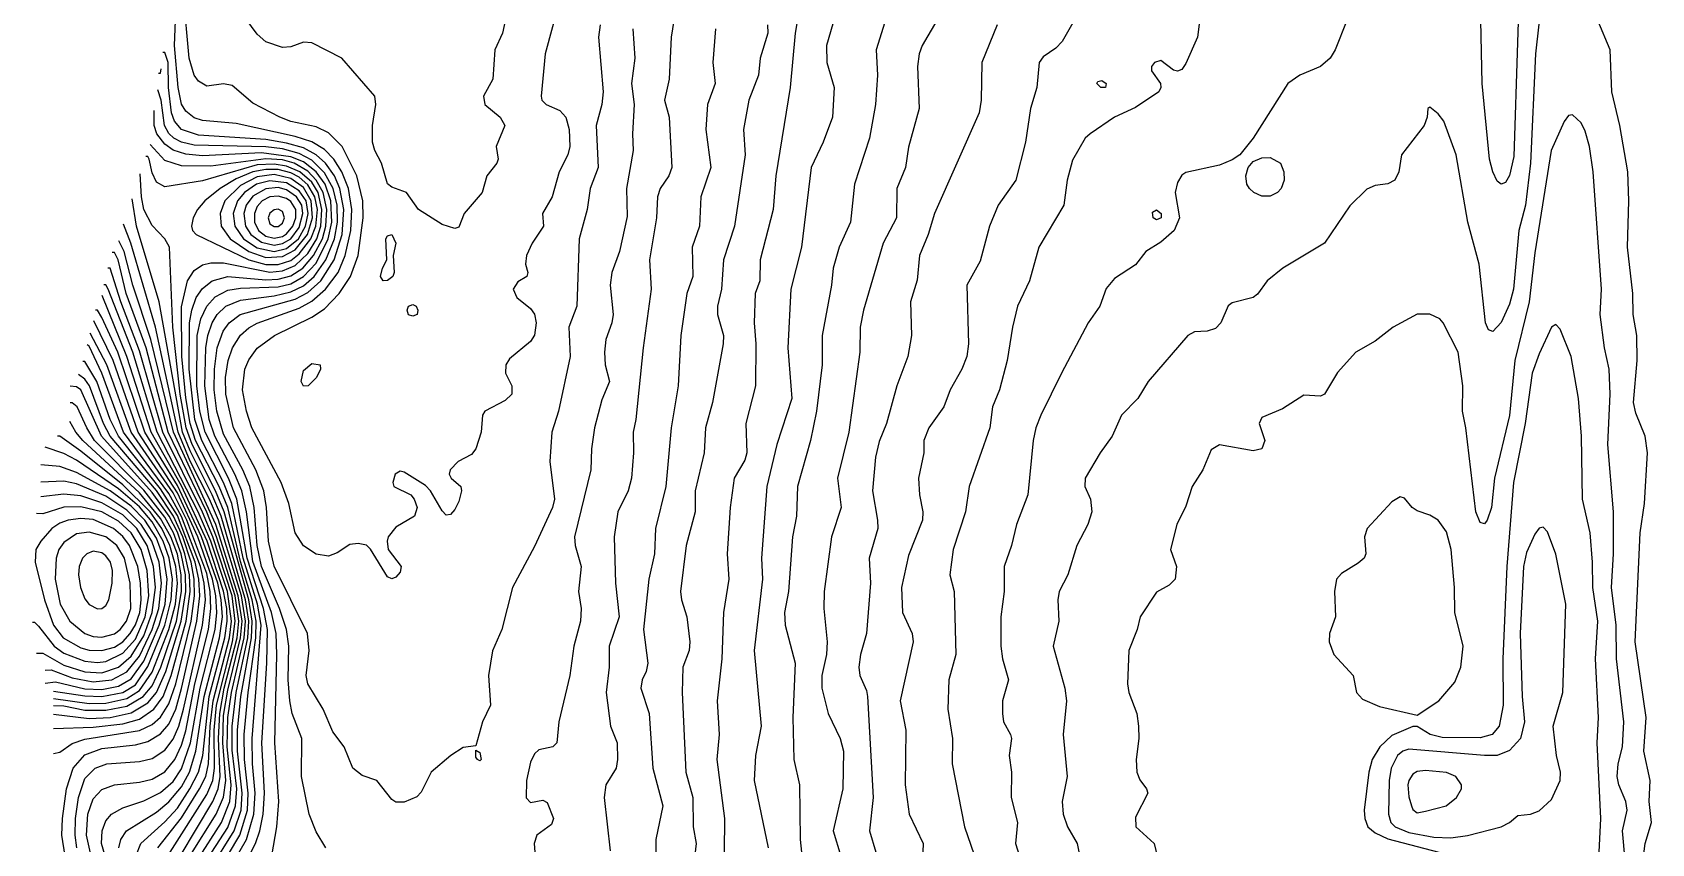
# Model space of a CAD drawing. Header units: inches. Extents: x 3311818 to 3313075, y 1372003 to 1372737.
# Drawn here: x 3311818.3 to 3311965.2, y 1372323 to 1372396.7 of the extents above; entities that cross this region are included whole.
import ezdxf

# ---------------------------------------------------------------- set-up
doc = ezdxf.new("R2010")
doc.units = ezdxf.units.IN
doc.header["$MEASUREMENT"] = 0

msp = doc.modelspace()

# ---------------------------------------------------------------- linework, layer by layer
for points, elevation in [([(3311953.34, 1372406.14), (3311952.66, 1372385.42), (3311952.28, 1372383.67), (3311951.9, 1372383.05), (3311951.52, 1372382.89), (3311951.14, 1372383.18), (3311950.76, 1372384.01), (3311950.47, 1372385.18), (3311949.79, 1372392.04), (3311949.68, 1372397.76)], 4493), ([(3311877.2, 1372402.33), (3311876.23, 1372396.23), (3311876.06, 1372392.42), (3311875.63, 1372390.51), (3311876.06, 1372388.99), (3311876.29, 1372384.42), (3311876.03, 1372383.65), (3311875.25, 1372382.51), (3311875.02, 1372381.75), (3311874.91, 1372379.84), (3311874.29, 1372376.03), (3311874.44, 1372373.36), (3311873.7, 1372368.03), (3311873.05, 1372361.55), (3311872.79, 1372360.4), (3311872.84, 1372358.5), (3311872.66, 1372356.21), (3311872.35, 1372355.07), (3311871.4, 1372353.16), (3311871.06, 1372350.88), (3311871.19, 1372346.68), (3311871.52, 1372343.63), (3311870.61, 1372340.97), (3311870.61, 1372339.06), (3311870.35, 1372336.77), (3311870.74, 1372333.72), (3311871.35, 1372332.2), (3311871.37, 1372330.68), (3311871.25, 1372329.91), (3311870.33, 1372328.39), (3311870.17, 1372327.25), (3311870.72, 1372322.41)], 4503), ([(3311866.07, 1372399.28), (3311864.83, 1372394.71), (3311864.44, 1372390.89), (3311864.53, 1372390.51), (3311864.91, 1372390.13), (3311866.15, 1372389.57), (3311866.7, 1372388.99), (3311867, 1372387.85), (3311867.05, 1372386.32), (3311866.87, 1372385.56), (3311866.08, 1372384.03), (3311865.44, 1372381.75), (3311864.59, 1372380.22), (3311864.67, 1372379.08), (3311863.65, 1372377.55), (3311863.12, 1372376.41), (3311863.04, 1372375.65), (3311863.25, 1372374.89), (3311863.15, 1372374.51), (3311862.33, 1372374.02), (3311861.93, 1372373.36), (3311862.25, 1372372.6), (3311863.48, 1372371.62), (3311863.86, 1372371.11), (3311863.99, 1372370.31), (3311863.86, 1372369.19), (3311863.48, 1372368.61), (3311861.57, 1372367.05), (3311861.26, 1372366.5), (3311861.21, 1372365.74), (3311861.79, 1372364.6), (3311861.79, 1372363.83), (3311861.19, 1372363.25), (3311859.35, 1372362.31), (3311859.14, 1372361.93), (3311859, 1372360.4), (3311858.52, 1372358.88), (3311858.14, 1372358.35), (3311856.93, 1372357.74), (3311856.21, 1372356.97), (3311856.12, 1372356.59), (3311856.29, 1372356.21), (3311857.17, 1372355.45), (3311857.23, 1372355.07), (3311857, 1372354.11), (3311856.62, 1372353.37), (3311856.24, 1372352.92), (3311855.85, 1372352.86), (3311855.47, 1372353.24), (3311854.43, 1372355.07), (3311853.95, 1372355.54), (3311852.04, 1372356.76), (3311851.66, 1372356.85), (3311851.21, 1372356.59), (3311851, 1372355.83), (3311851.1, 1372355.45), (3311852.62, 1372354.69), (3311852.93, 1372354.31), (3311853.21, 1372353.54), (3311852.98, 1372352.78), (3311851.28, 1372351.76), (3311850.59, 1372350.88), (3311850.48, 1372350.49), (3311850.58, 1372349.73), (3311851.75, 1372348.21), (3311851.66, 1372347.68), (3311851.28, 1372347.22), (3311850.9, 1372347.09), (3311850.52, 1372347.25), (3311848.99, 1372349.77), (3311848.61, 1372350.15), (3311847.85, 1372350.29), (3311847.09, 1372350.19), (3311845.95, 1372349.45), (3311845.18, 1372349.15), (3311844.04, 1372349.31), (3311842.9, 1372350.09), (3311842.13, 1372351.26), (3311841.58, 1372353.92), (3311840.89, 1372355.83), (3311838.22, 1372360.78), (3311837.74, 1372362.31), (3311837.37, 1372364.22), (3311837.58, 1372366.12), (3311837.94, 1372366.96), (3311838.7, 1372368), (3311840.26, 1372369.17), (3311843.66, 1372370.83), (3311844.8, 1372371.58), (3311846.13, 1372372.98), (3311847.15, 1372374.51), (3311847.87, 1372376.41), (3311848.3, 1372379.84), (3311848.29, 1372381.37), (3311847.74, 1372383.65), (3311846.41, 1372386.32), (3311845.18, 1372387.57), (3311844.04, 1372388.11), (3311841.75, 1372388.57), (3311840.75, 1372388.99), (3311838.32, 1372390.26), (3311836.42, 1372391.85), (3311835.65, 1372391.99), (3311834.13, 1372391.8), (3311833.37, 1372392.25), (3311832.98, 1372392.8), (3311832.53, 1372394.32), (3311832.01, 1372400.04)], 4506), ([(3311896.38, 1372400.04), (3311894.85, 1372395.09), (3311894.96, 1372392.8), (3311894.78, 1372390.13), (3311894.22, 1372387.08), (3311892.88, 1372382.89), (3311892.52, 1372379.46), (3311891.48, 1372377.17), (3311890.94, 1372375.27), (3311890.79, 1372373.74), (3311889.95, 1372369.17), (3311889.95, 1372366.5), (3311889.42, 1372362.31), (3311888.87, 1372359.64), (3311887.69, 1372355.45), (3311887.6, 1372352.78), (3311887.26, 1372350.88), (3311886.89, 1372345.92), (3311886.51, 1372344.01), (3311886.59, 1372342.87), (3311887.49, 1372339.44), (3311887.29, 1372334.49), (3311887.38, 1372330.68), (3311887.87, 1372328.39), (3311887.93, 1372323.43), (3311888.81, 1372315.05)], 4498), ([(3311955.27, 1372400.42), (3311954.64, 1372394.71), (3311954.18, 1372384.8), (3311953.71, 1372380.99), (3311953.11, 1372378.7), (3311952.63, 1372373.36), (3311952.28, 1372372.01), (3311951.52, 1372370.34), (3311950.76, 1372369.54), (3311950.38, 1372369.68), (3311950.11, 1372370.31), (3311949.52, 1372375.65), (3311948.48, 1372379.46), (3311947.44, 1372385.56), (3311946.33, 1372388.61), (3311945.8, 1372389.27), (3311945.04, 1372389.88), (3311944.88, 1372389.75), (3311944.82, 1372388.99), (3311944.52, 1372388.23), (3311942.48, 1372385.56), (3311942.25, 1372384.03), (3311941.86, 1372383.27), (3311941.23, 1372382.94), (3311940.09, 1372382.77), (3311939.32, 1372382.43), (3311937.8, 1372380.94), (3311935.51, 1372377.53), (3311931.73, 1372375.27), (3311930.29, 1372374.12), (3311929.41, 1372372.9), (3311929.03, 1372372.6), (3311927.13, 1372372.14), (3311926.75, 1372371.85), (3311926.09, 1372370.31), (3311925.6, 1372369.81), (3311924.84, 1372369.56), (3311923.7, 1372369.51), (3311923.11, 1372369.17), (3311919.49, 1372364.98), (3311918.58, 1372363.45), (3311917.1, 1372361.93), (3311916.23, 1372360.02), (3311915.14, 1372358.5), (3311913.78, 1372356.21), (3311913.76, 1372355.45), (3311914.28, 1372354.31), (3311914.38, 1372353.16), (3311914.03, 1372352.02), (3311913.02, 1372350.11), (3311912.23, 1372347.45), (3311911.44, 1372345.92), (3311911.31, 1372345.16), (3311911.41, 1372343.25), (3311910.88, 1372340.97), (3311911.96, 1372337.15), (3311912.11, 1372336.01), (3311911.81, 1372332.96), (3311912.15, 1372329.15), (3311911.69, 1372326.86), (3311911.78, 1372325.72), (3311912.18, 1372324.58), (3311913.05, 1372323.05), (3311913.37, 1372321.53)], 4492), ([(3311869.81, 1372397.37), (3311869.64, 1372396.23), (3311870.09, 1372391.28), (3311869.96, 1372390.13), (3311869.45, 1372388.23), (3311869.62, 1372384.42), (3311868.91, 1372382.51), (3311868.63, 1372380.6), (3311867.89, 1372377.94), (3311867.69, 1372371.84), (3311866.95, 1372369.93), (3311867.09, 1372367.26), (3311866.02, 1372362.31), (3311865.42, 1372360.4), (3311865.24, 1372357.74), (3311865.65, 1372354.31), (3311865.47, 1372353.54), (3311863.86, 1372350.01), (3311861.86, 1372346.3), (3311860.88, 1372342.49), (3311860.05, 1372340.56), (3311859.68, 1372338.3), (3311859.85, 1372335.63), (3311859.14, 1372334.11), (3311858.52, 1372331.93), (3311857.38, 1372331.76), (3311856.27, 1372331.06), (3311854.48, 1372329.53), (3311853.57, 1372327.73), (3311853.19, 1372327.3), (3311852.04, 1372326.8), (3311851.28, 1372326.82), (3311850.9, 1372327.06), (3311849.56, 1372328.77), (3311848.23, 1372329.24), (3311847.38, 1372329.91), (3311846.59, 1372331.82), (3311845.56, 1372333.21), (3311844.67, 1372335.25), (3311843.28, 1372337.54), (3311843.13, 1372338.3), (3311843.42, 1372340.58), (3311843.27, 1372342.11), (3311840.23, 1372348.23), (3311839.74, 1372350.49), (3311839.55, 1372353.54), (3311839.3, 1372355.07), (3311838.57, 1372356.97), (3311836.54, 1372360.78), (3311835.85, 1372363.83), (3311835.84, 1372365.36), (3311836.08, 1372366.88), (3311836.45, 1372368.03), (3311837.18, 1372369.19), (3311837.94, 1372369.85), (3311838.7, 1372370.27), (3311842.52, 1372371.64), (3311843.66, 1372372.28), (3311844.9, 1372373.36), (3311846.03, 1372374.89), (3311846.68, 1372376.41), (3311847.2, 1372378.7), (3311847.28, 1372380.6), (3311846.97, 1372382.51), (3311846.38, 1372384.03), (3311845.66, 1372385.18), (3311844.8, 1372386.05), (3311843.66, 1372386.74), (3311842.13, 1372387.22), (3311836.8, 1372388.4), (3311833.75, 1372388.67), (3311832.99, 1372388.92), (3311832.22, 1372389.51), (3311831.84, 1372390.15), (3311831.52, 1372391.66), (3311831.19, 1372395.47), (3311831.33, 1372398.52)], 4505), ([(3311861.29, 1372398.14), (3311860.94, 1372396.61), (3311860.26, 1372395.09), (3311860.06, 1372392.42), (3311859.22, 1372390.89), (3311859.35, 1372390.13), (3311860.74, 1372388.99), (3311861.15, 1372388.23), (3311860.38, 1372386.32), (3311860.54, 1372385.18), (3311860.44, 1372384.8), (3311859.53, 1372383.65), (3311859.09, 1372382.13), (3311857.48, 1372380.22), (3311857, 1372379), (3311856.62, 1372378.88), (3311855.47, 1372379.24), (3311853.32, 1372380.6), (3311852.25, 1372382.13), (3311850.9, 1372382.62), (3311850.52, 1372382.93), (3311849.98, 1372384.8), (3311849.36, 1372385.94), (3311849.15, 1372386.7), (3311849.15, 1372388.23), (3311849.46, 1372390.13), (3311849.38, 1372390.89), (3311846.39, 1372394.32), (3311843.66, 1372395.72), (3311842.9, 1372395.78), (3311841.75, 1372395.36), (3311840.99, 1372395.3), (3311839.47, 1372395.81), (3311838.7, 1372396.51), (3311836.64, 1372399.28)], 4507), ([(3311887.88, 1372398.9), (3311887.49, 1372396.61), (3311887.04, 1372391.66), (3311885.74, 1372383.65), (3311885.49, 1372380.6), (3311884.32, 1372376.03), (3311884.28, 1372374.12), (3311883.86, 1372372.98), (3311883.76, 1372370.31), (3311883.91, 1372368.41), (3311883.88, 1372364.6), (3311883.01, 1372361.17), (3311883.12, 1372358.5), (3311882.92, 1372357.85), (3311881.96, 1372356.21), (3311881.59, 1372353.54), (3311881.33, 1372349.35), (3311881.46, 1372347.06), (3311880.98, 1372344.01), (3311880.83, 1372339.82), (3311880.42, 1372336.01), (3311880.59, 1372332.96), (3311880.4, 1372330.68), (3311881.08, 1372325.34), (3311881.04, 1372322.29)], 4500), ([(3311891.32, 1372398.9), (3311890.34, 1372395.47), (3311890.37, 1372393.94), (3311891.03, 1372391.66), (3311890.88, 1372388.99), (3311890.02, 1372386.7), (3311888.94, 1372384.42), (3311888.07, 1372377.17), (3311887.09, 1372373.36), (3311886.81, 1372368.03), (3311887.18, 1372363.45), (3311885.82, 1372359.26), (3311884.93, 1372355.45), (3311884.43, 1372348.97), (3311884.54, 1372347.06), (3311883.77, 1372340.58), (3311884.42, 1372333.72), (3311883.89, 1372331.06), (3311883.76, 1372328.77), (3311885.04, 1372322.67)], 4499), ([(3311872.78, 1372396.99), (3311872.94, 1372394.32), (3311872.65, 1372392.04), (3311872.9, 1372390.13), (3311872.73, 1372387.46), (3311872.8, 1372385.94), (3311872.2, 1372382.51), (3311872.24, 1372379.96), (3311871.56, 1372376.79), (3311870.87, 1372374.89), (3311870.7, 1372373.74), (3311870.99, 1372371.08), (3311870.87, 1372370.31), (3311870.31, 1372368.79), (3311870.2, 1372367.65), (3311870.27, 1372366.5), (3311870.66, 1372364.98), (3311869.96, 1372363.32), (3311869.29, 1372360.78), (3311869.01, 1372358.88), (3311868.96, 1372356.97), (3311867.49, 1372350.88), (3311867.55, 1372350.11), (3311868.09, 1372348.21), (3311867.85, 1372345.92), (3311868.07, 1372344.4), (3311868.02, 1372343.25), (3311867.41, 1372340.97), (3311867.05, 1372338.3), (3311866.05, 1372334.11), (3311865.88, 1372332.2), (3311865.5, 1372331.82), (3311864.24, 1372331.57), (3311863.86, 1372331.2), (3311863.48, 1372330.44), (3311863.13, 1372328.77), (3311863.1, 1372327.2), (3311863.48, 1372326.77), (3311864.62, 1372327), (3311865, 1372326.78), (3311865.57, 1372325.34), (3311865.38, 1372324.78), (3311864.05, 1372323.81), (3311863.83, 1372323.05), (3311863.94, 1372321.53)], 4504), ([(3311880.25, 1372396.99), (3311880.03, 1372393.94), (3311880.23, 1372392.04), (3311879.55, 1372390.13), (3311879.4, 1372387.85), (3311879.83, 1372384.42), (3311878.93, 1372381.75), (3311878.8, 1372379.08), (3311878.16, 1372377.17), (3311878.2, 1372374.51), (3311877.68, 1372372.98), (3311877.12, 1372369.17), (3311876.87, 1372364.6), (3311876.23, 1372360.78), (3311875.77, 1372355.45), (3311874.83, 1372351.64), (3311874.72, 1372349.35), (3311874.21, 1372347.06), (3311873.73, 1372342.49), (3311874.14, 1372339.44), (3311873.99, 1372338.68), (3311873.6, 1372337.92), (3311873.5, 1372337.15), (3311874.24, 1372334.87), (3311874.59, 1372329.91), (3311875.49, 1372326.48), (3311874.84, 1372323.43), (3311874.82, 1372320.77)], 4502), ([(3311884.98, 1372397.37), (3311885.01, 1372396.61), (3311884.31, 1372394.32), (3311884.16, 1372392.8), (3311883.3, 1372390.51), (3311882.79, 1372387.85), (3311882.95, 1372385.56), (3311881.99, 1372379.08), (3311880.98, 1372376.03), (3311880.8, 1372373.36), (3311880.45, 1372371.84), (3311880.46, 1372371.08), (3311880.98, 1372369.17), (3311880.95, 1372368.41), (3311880, 1372363.07), (3311879.37, 1372360.78), (3311879.24, 1372358.5), (3311878.43, 1372355.07), (3311878.43, 1372353.16), (3311877.59, 1372350.11), (3311877.08, 1372345.92), (3311877.17, 1372345.16), (3311877.67, 1372343.63), (3311877.95, 1372341.35), (3311877.87, 1372340.58), (3311877.3, 1372339.06), (3311877.24, 1372336.77), (3311877.56, 1372329.53), (3311878.21, 1372327.25), (3311878.24, 1372324.58), (3311878.51, 1372323.05), (3311878.23, 1372320.77)], 4501), ([(3311900.35, 1372397.76), (3311899.01, 1372395.47), (3311898.73, 1372394.71), (3311898.58, 1372393.56), (3311898.75, 1372389.75), (3311897.78, 1372386.25), (3311897.51, 1372384.42), (3311896.7, 1372382.51), (3311896.67, 1372379.84), (3311895.48, 1372377.55), (3311893.69, 1372371.46), (3311893.38, 1372369.93), (3311893.35, 1372367.65), (3311892.37, 1372360.4), (3311891.34, 1372356.21), (3311891.66, 1372353.54), (3311890.78, 1372350.88), (3311890.12, 1372345.92), (3311890.1, 1372344.4), (3311890.4, 1372341.35), (3311890.32, 1372340.2), (3311889.9, 1372338.3), (3311889.91, 1372337.15), (3311890.47, 1372334.87), (3311891.58, 1372332.58), (3311891.86, 1372331.44), (3311891.8, 1372328.01), (3311890.94, 1372324.2), (3311891.62, 1372321.91)], 4497), ([(3311905.81, 1372397.37), (3311904.43, 1372393.94), (3311904.37, 1372390.51), (3311904.18, 1372389.37), (3311900.13, 1372380.22), (3311899.56, 1372378.32), (3311898.76, 1372376.41), (3311898.54, 1372374.18), (3311897.96, 1372372.22), (3311898.04, 1372369.17), (3311897.72, 1372367.26), (3311896.71, 1372364.6), (3311895.76, 1372361.17), (3311895.11, 1372359.55), (3311894.79, 1372358.12), (3311894.49, 1372355.07), (3311894.97, 1372352.4), (3311894.98, 1372351.64), (3311894.21, 1372348.97), (3311894.31, 1372346.68), (3311893.96, 1372342.11), (3311893.4, 1372340.2), (3311893.27, 1372339.06), (3311893.34, 1372338.3), (3311893.97, 1372336.95), (3311894.04, 1372336.39), (3311894.55, 1372327.25), (3311894.22, 1372324.2), (3311894.82, 1372322.29)], 4496), ([(3311912.78, 1372397.76), (3311911.69, 1372395.85), (3311911.12, 1372395.23), (3311909.98, 1372394.44), (3311909.62, 1372393.94), (3311909.41, 1372391.66), (3311908.83, 1372389.75), (3311908.37, 1372386.7), (3311907.49, 1372383.27), (3311905.89, 1372380.99), (3311905.1, 1372379.08), (3311904.26, 1372375.92), (3311903.06, 1372373.74), (3311903.2, 1372368.41), (3311903.07, 1372367.26), (3311902.62, 1372366.12), (3311901.54, 1372364.22), (3311900.96, 1372362.69), (3311899.62, 1372360.78), (3311899.17, 1372359.64), (3311899.17, 1372358.5), (3311898.69, 1372356.21), (3311898.76, 1372354.69), (3311899.07, 1372353.16), (3311899.03, 1372352.4), (3311897.78, 1372349.2), (3311897.12, 1372346.3), (3311897.22, 1372344.01), (3311898.11, 1372342.11), (3311898.2, 1372341.35), (3311897.02, 1372336.01), (3311897.54, 1372333.34), (3311897.47, 1372328.39), (3311897.82, 1372325.72), (3311899.11, 1372323.05), (3311899.02, 1372320.77)], 4495), ([(3311924.23, 1372398.14), (3311923.98, 1372396.23), (3311922.93, 1372393.86), (3311922.55, 1372393.3), (3311922.17, 1372393.15), (3311921.79, 1372393.25), (3311920.65, 1372394.12), (3311920.09, 1372393.94), (3311919.8, 1372393.56), (3311919.82, 1372393.18), (3311920.62, 1372392.04), (3311920.66, 1372391.66), (3311920.46, 1372391.28), (3311918.36, 1372389.85), (3311916.44, 1372388.99), (3311914.23, 1372387.46), (3311913.79, 1372387.07), (3311912.64, 1372385.07), (3311912.15, 1372383.27), (3311911.85, 1372380.99), (3311909.6, 1372377.17), (3311908.73, 1372374.12), (3311907.66, 1372371.84), (3311907.2, 1372369.93), (3311906.73, 1372366.88), (3311906.01, 1372364.22), (3311905.38, 1372362.69), (3311905.14, 1372360.78), (3311903.26, 1372355.45), (3311902.93, 1372353.16), (3311901.81, 1372349.73), (3311901.52, 1372347.45), (3311901.92, 1372345.92), (3311902.05, 1372340.2), (3311901.43, 1372337.92), (3311901.35, 1372335.25), (3311901.75, 1372332.58), (3311901.73, 1372330.29), (3311902.85, 1372324.58), (3311904.29, 1372320.38)], 4494), ([(3311937.52, 1372397.76), (3311936.47, 1372395.09), (3311936.01, 1372394.32), (3311935.13, 1372393.58), (3311933.26, 1372392.8), (3311932.17, 1372392.04), (3311929.04, 1372387.08), (3311927.82, 1372385.56), (3311927.13, 1372385.1), (3311925.98, 1372384.62), (3311922.93, 1372383.95), (3311922.55, 1372383.7), (3311922.17, 1372383.05), (3311921.95, 1372382.13), (3311922.34, 1372379.84), (3311921.85, 1372378.7), (3311920.65, 1372377.62), (3311919.3, 1372376.79), (3311918.36, 1372375.57), (3311916.46, 1372374.34), (3311915.69, 1372373.44), (3311915.12, 1372371.84), (3311914.06, 1372370.31), (3311911.65, 1372365.74), (3311909.76, 1372361.93), (3311909.33, 1372360.78), (3311909.08, 1372359.64), (3311908.58, 1372354.69), (3311907.55, 1372352.02), (3311907.12, 1372350.11), (3311906.43, 1372348.21), (3311906.44, 1372345.92), (3311906.15, 1372343.63), (3311906.14, 1372340.97), (3311906.28, 1372339.82), (3311906.83, 1372337.92), (3311906.28, 1372336.01), (3311906.28, 1372334.87), (3311906.38, 1372334.11), (3311907.03, 1372332.96), (3311907.1, 1372332.58), (3311906.9, 1372331.06), (3311907.11, 1372329.53), (3311907.08, 1372327.25), (3311907.66, 1372324.96), (3311907.48, 1372323.05), (3311907.97, 1372321.53)], 4493), ([(3311964.35, 1372321.15), (3311964.59, 1372323.05), (3311965.16, 1372324.96), (3311964.94, 1372326.86), (3311965.04, 1372328.77), (3311964.47, 1372331.44), (3311964.67, 1372334.49), (3311963.66, 1372341.35), (3311964.11, 1372351.26), (3311964.52, 1372353.92), (3311964.79, 1372358.5), (3311964.57, 1372360.02), (3311963.72, 1372362.1), (3311963.53, 1372363.07), (3311963.86, 1372366.88), (3311963.82, 1372369.17), (3311963.48, 1372371.08), (3311963.46, 1372372.98), (3311962.98, 1372377.17), (3311963.11, 1372381.37), (3311963.01, 1372384.03), (3311962.29, 1372388.23), (3311961.56, 1372391.28), (3311961.4, 1372395.09), (3311960.29, 1372397.76)], 4492), ([(3311844.92, 1372322.67), (3311844.04, 1372324.13), (3311843.4, 1372325.72), (3311842.71, 1372329.15), (3311842.74, 1372332.58), (3311841.88, 1372334.87), (3311841.65, 1372336.01), (3311841.51, 1372337.92), (3311841.56, 1372340.97), (3311841.35, 1372342.49), (3311840.72, 1372344.4), (3311839.08, 1372348.21), (3311838.7, 1372350.11), (3311838.44, 1372353.54), (3311838.03, 1372355.45), (3311837.4, 1372356.97), (3311835.65, 1372360.21), (3311835.03, 1372362.31), (3311834.79, 1372364.22), (3311834.82, 1372366.12), (3311835.08, 1372368.03), (3311835.62, 1372369.55), (3311836.16, 1372370.31), (3311837.17, 1372371.08), (3311842.13, 1372372.45), (3311843.28, 1372373.06), (3311844.48, 1372374.12), (3311845.68, 1372376.03), (3311846.41, 1372378.32), (3311846.56, 1372380.6), (3311846.21, 1372382.51), (3311845.72, 1372383.65), (3311844.91, 1372384.8), (3311844.04, 1372385.56), (3311842.9, 1372386.19), (3311841.37, 1372386.63), (3311839.47, 1372386.95), (3311833.37, 1372387.35), (3311831.84, 1372387.86), (3311831.19, 1372388.61), (3311830.93, 1372389.37), (3311830.66, 1372391.66), (3311830.64, 1372393.94), (3311830.32, 1372394.85), (3311830.13, 1372394.85)], 4504), ([(3311829.75, 1372392.96), (3311829.94, 1372392.96), (3311829.98, 1372393.37)], 4503), ([(3311915.62, 1372391.66), (3311915.2, 1372391.66), (3311914.85, 1372392.04), (3311914.93, 1372392.22), (3311915.31, 1372392.31), (3311915.69, 1372392.04), (3311915.62, 1372391.66)], 4495), ([(3311839.71, 1372320), (3311840.48, 1372324.58), (3311840.67, 1372326.86), (3311840.3, 1372332.2), (3311840.49, 1372340.2), (3311840.41, 1372342.11), (3311839.99, 1372344.01), (3311838.32, 1372348.64), (3311837.73, 1372353.16), (3311837.3, 1372355.07), (3311836.68, 1372356.59), (3311834.86, 1372360.02), (3311834.36, 1372361.55), (3311833.94, 1372364.6), (3311834.04, 1372368.03), (3311834.22, 1372369.17), (3311834.61, 1372370.31), (3311835.07, 1372371.08), (3311835.87, 1372371.84), (3311837.18, 1372372.37), (3311840.23, 1372372.76), (3311841.75, 1372373.12), (3311842.9, 1372373.68), (3311843.88, 1372374.51), (3311844.94, 1372376.03), (3311845.7, 1372377.94), (3311845.97, 1372379.46), (3311845.95, 1372380.99), (3311845.58, 1372382.51), (3311844.8, 1372383.94), (3311843.66, 1372385.06), (3311842.52, 1372385.68), (3311840.99, 1372386.1), (3311839.47, 1372386.29), (3311832.99, 1372386.44), (3311831.84, 1372386.7), (3311831.14, 1372387.08), (3311830.7, 1372387.5), (3311830.3, 1372388.23), (3311830, 1372390.51), (3311829.68, 1372391.47)], 4503), ([(3311836.8, 1372319.59), (3311838.55, 1372323.05), (3311838.95, 1372324.2), (3311839.25, 1372325.72), (3311839.36, 1372327.63), (3311839.12, 1372332.2), (3311839.59, 1372339.44), (3311839.63, 1372342.49), (3311839.28, 1372344.4), (3311837.8, 1372348.97), (3311836.85, 1372354.31), (3311836.11, 1372356.21), (3311833.99, 1372360.4), (3311833.5, 1372362.31), (3311833.23, 1372364.6), (3311833.25, 1372369.17), (3311833.59, 1372370.69), (3311834.14, 1372371.84), (3311834.89, 1372372.68), (3311836.04, 1372373.28), (3311837.18, 1372373.46), (3311840.61, 1372373.57), (3311841.75, 1372373.86), (3311842.9, 1372374.51), (3311844.04, 1372375.73), (3311845.15, 1372377.94), (3311845.46, 1372379.46), (3311845.38, 1372381.37), (3311844.86, 1372382.89), (3311844.04, 1372384.02), (3311842.9, 1372384.92), (3311841.75, 1372385.39), (3311839.08, 1372385.73), (3311833.75, 1372385.48), (3311832.22, 1372385.63), (3311831.08, 1372385.98), (3311830.32, 1372386.53), (3311829.6, 1372387.46), (3311829.35, 1372388.23), (3311829.37, 1372389.58)], 4502), ([(3311962.76, 1372321.53), (3311962.51, 1372324.2), (3311962.93, 1372326.1), (3311962.81, 1372326.86), (3311962.19, 1372328.39), (3311962.05, 1372329.15), (3311962.14, 1372330.29), (3311962.53, 1372331.82), (3311962.64, 1372334.11), (3311961.98, 1372339.82), (3311961.94, 1372342.87), (3311961.51, 1372346.3), (3311961.71, 1372349.35), (3311961.71, 1372353.16), (3311961.18, 1372359.26), (3311961.4, 1372363.83), (3311961.31, 1372366.12), (3311960.9, 1372368.03), (3311960.5, 1372371.08), (3311960.61, 1372373.36), (3311959.86, 1372384.03), (3311959.52, 1372386.32), (3311959.14, 1372387.7), (3311958.76, 1372388.47), (3311958, 1372389.18), (3311957.62, 1372389.12), (3311957.24, 1372388.58), (3311956.04, 1372385.94), (3311954.57, 1372376.66), (3311954.06, 1372372.22), (3311952.76, 1372366.88), (3311952.28, 1372361.9), (3311950.91, 1372356.21), (3311950.64, 1372353.54), (3311950.25, 1372352.4), (3311950, 1372352.08), (3311949.61, 1372352.2), (3311949.23, 1372353.16), (3311948.31, 1372360.78), (3311948, 1372362.31), (3311948.05, 1372364.6), (3311947.63, 1372367.65), (3311946.27, 1372370.31), (3311945.95, 1372370.69), (3311945.04, 1372371.1), (3311943.9, 1372371.1), (3311941.71, 1372369.93), (3311940.09, 1372368.65), (3311938.35, 1372367.65), (3311936.66, 1372365.81), (3311935.51, 1372363.85), (3311935.13, 1372363.66), (3311933.61, 1372363.76), (3311931.7, 1372362.52), (3311929.8, 1372361.72), (3311929.56, 1372361.17), (3311930.09, 1372359.64), (3311929.8, 1372358.87), (3311929.03, 1372358.69), (3311925.98, 1372359.23), (3311925.22, 1372358.79), (3311924.46, 1372356.98), (3311923.49, 1372355.45), (3311922.93, 1372353.67), (3311922.09, 1372352.02), (3311921.53, 1372349.73), (3311922.06, 1372348.21), (3311921.94, 1372347.06), (3311921.41, 1372346.5), (3311920.27, 1372345.88), (3311918.78, 1372343.63), (3311918.52, 1372342.49), (3311917.76, 1372340.58), (3311917.63, 1372337.54), (3311917.74, 1372336.77), (3311918.49, 1372334.87), (3311918.64, 1372333.72), (3311918.67, 1372332.58), (3311918.41, 1372330.68), (3311918.49, 1372329.53), (3311918.74, 1372328.83), (3311919.36, 1372328.01), (3311919.47, 1372327.63), (3311918.36, 1372325.44), (3311918.4, 1372324.58), (3311920.06, 1372323.05), (3311920.49, 1372321.15)], 4491), ([(3311835.77, 1372320), (3311837.73, 1372323.43), (3311838.41, 1372325.72), (3311838.53, 1372327.63), (3311838.27, 1372330.29), (3311838.24, 1372332.58), (3311839.05, 1372342.87), (3311838.72, 1372344.78), (3311837.43, 1372348.97), (3311836.4, 1372353.92), (3311835.64, 1372355.83), (3311833.68, 1372359.64), (3311833.06, 1372361.55), (3311832.52, 1372366.12), (3311832.55, 1372370.31), (3311832.76, 1372371.46), (3311833.18, 1372372.6), (3311833.75, 1372373.44), (3311834.61, 1372374.12), (3311836.04, 1372374.52), (3311839.47, 1372374.22), (3311840.61, 1372374.27), (3311841.75, 1372374.58), (3311842.83, 1372375.27), (3311843.8, 1372376.41), (3311844.62, 1372377.94), (3311844.93, 1372379.08), (3311845.01, 1372380.6), (3311844.69, 1372382.13), (3311844.06, 1372383.27), (3311843.28, 1372384.09), (3311842.04, 1372384.8), (3311840.99, 1372385.09), (3311839.47, 1372385.21), (3311834.51, 1372384.54), (3311831.84, 1372384.57), (3311830.32, 1372385.04), (3311828.98, 1372386.51)], 4501), ([(3311835.06, 1372320.38), (3311837.14, 1372323.81), (3311837.82, 1372326.1), (3311837.89, 1372327.63), (3311837.54, 1372330.68), (3311837.52, 1372332.96), (3311837.88, 1372336.77), (3311838.58, 1372341.73), (3311838.61, 1372343.25), (3311838.26, 1372345.16), (3311837.18, 1372348.65), (3311836.03, 1372353.54), (3311835.25, 1372355.45), (3311833.12, 1372359.64), (3311832.63, 1372361.17), (3311832.22, 1372363.5), (3311831.88, 1372367.26), (3311831.84, 1372371.77), (3311832.39, 1372374.12), (3311832.99, 1372375.05), (3311833.75, 1372375.58), (3311834.51, 1372375.77), (3311835.65, 1372375.76), (3311839.85, 1372374.91), (3311840.99, 1372375.02), (3311842.13, 1372375.51), (3311843.28, 1372376.61), (3311844.1, 1372377.94), (3311844.47, 1372379.08), (3311844.57, 1372380.6), (3311844.22, 1372382.13), (3311843.66, 1372383.07), (3311842.57, 1372384.03), (3311841.37, 1372384.54), (3311840.23, 1372384.72), (3311838.7, 1372384.64), (3311833.75, 1372383.21), (3311830.32, 1372382.66), (3311829.56, 1372383.07), (3311829.18, 1372383.93), (3311828.91, 1372385.18), (3311828.79, 1372385.42), (3311828.6, 1372385.42)], 4500), ([(3311931.24, 1372382.13), (3311930.56, 1372381.8), (3311929.8, 1372381.82), (3311929.1, 1372382.13), (3311928.68, 1372382.51), (3311928.44, 1372382.89), (3311928.35, 1372383.65), (3311928.56, 1372384.42), (3311929.03, 1372384.95), (3311929.8, 1372385.28), (3311930.56, 1372385.32), (3311931.5, 1372384.8), (3311931.81, 1372384.03), (3311931.83, 1372383.27), (3311931.58, 1372382.51), (3311931.24, 1372382.13)], 4493), ([(3311834.46, 1372320.77), (3311836.61, 1372324.2), (3311837.25, 1372326.1), (3311837.35, 1372327.63), (3311836.92, 1372331.44), (3311836.93, 1372333.34), (3311837.23, 1372336.39), (3311838.19, 1372341.73), (3311838.25, 1372343.25), (3311837.94, 1372345.16), (3311835.7, 1372353.16), (3311834.92, 1372355.07), (3311832.8, 1372359.26), (3311832.26, 1372360.78), (3311831.72, 1372363.83), (3311831.05, 1372369.93), (3311830.75, 1372377.17), (3311830.31, 1372377.94), (3311829.18, 1372379.16), (3311828.42, 1372380.6), (3311828.2, 1372381.75), (3311828.09, 1372383.84)], 4499), ([(3311840.61, 1372375.61), (3311841.75, 1372375.98), (3311842.52, 1372376.56), (3311843.58, 1372377.94), (3311844.02, 1372379.08), (3311844.16, 1372380.6), (3311843.92, 1372381.75), (3311843.28, 1372382.84), (3311842.52, 1372383.53), (3311841.75, 1372383.94), (3311840.61, 1372384.23), (3311839.47, 1372384.24), (3311838.32, 1372384.01), (3311836.8, 1372383.39), (3311835.33, 1372382.51), (3311833.94, 1372381.37), (3311833.3, 1372380.6), (3311832.9, 1372379.84), (3311832.75, 1372379.08), (3311832.84, 1372378.7), (3311833.16, 1372378.32), (3311837.94, 1372376.02), (3311839.47, 1372375.61), (3311840.61, 1372375.61)], 4499), ([(3311840.99, 1372376.32), (3311842.13, 1372376.93), (3311843.27, 1372378.32), (3311843.73, 1372379.84), (3311843.6, 1372381.37), (3311842.9, 1372382.59), (3311841.75, 1372383.42), (3311840.23, 1372383.77), (3311838.7, 1372383.55), (3311837.18, 1372382.78), (3311835.78, 1372381.37), (3311835.33, 1372380.22), (3311835.42, 1372379.08), (3311836.24, 1372377.94), (3311837.94, 1372376.79), (3311839.47, 1372376.25), (3311840.99, 1372376.32)], 4498), ([(3311841.37, 1372377.07), (3311842.44, 1372377.94), (3311843.09, 1372379.08), (3311843.33, 1372380.22), (3311843.14, 1372381.37), (3311842.52, 1372382.29), (3311841.37, 1372383.02), (3311839.85, 1372383.21), (3311838.64, 1372382.89), (3311837.56, 1372382.15), (3311836.91, 1372381.37), (3311836.52, 1372380.22), (3311836.66, 1372379.08), (3311837.46, 1372377.94), (3311838.7, 1372377.13), (3311840.23, 1372376.79), (3311841.37, 1372377.07)], 4497), ([(3311840.99, 1372377.5), (3311841.75, 1372377.95), (3311842.52, 1372378.97), (3311842.85, 1372380.22), (3311842.75, 1372380.99), (3311842.28, 1372381.75), (3311841.37, 1372382.38), (3311840.61, 1372382.58), (3311839.47, 1372382.48), (3311838.32, 1372381.81), (3311837.7, 1372380.99), (3311837.48, 1372380.22), (3311837.63, 1372379.08), (3311838.11, 1372378.32), (3311839.08, 1372377.62), (3311840.23, 1372377.37), (3311840.99, 1372377.5)], 4496), ([(3311833.87, 1372321.15), (3311836.04, 1372324.5), (3311836.74, 1372326.48), (3311836.84, 1372328.01), (3311836.42, 1372331.52), (3311836.42, 1372333.72), (3311836.8, 1372336.77), (3311837.84, 1372341.73), (3311837.93, 1372343.25), (3311837.65, 1372345.16), (3311835.42, 1372352.78), (3311834.63, 1372354.69), (3311832.61, 1372358.69), (3311831.94, 1372360.4), (3311829.82, 1372372.22), (3311827.76, 1372379.08), (3311827.35, 1372381.56)], 4498), ([(3311840.99, 1372378.16), (3311841.37, 1372378.4), (3311841.92, 1372379.08), (3311842.2, 1372379.84), (3311842.2, 1372380.6), (3311841.75, 1372381.33), (3311841.37, 1372381.6), (3311840.61, 1372381.82), (3311839.85, 1372381.74), (3311839.14, 1372381.37), (3311838.7, 1372380.87), (3311838.45, 1372380.22), (3311838.46, 1372379.46), (3311838.82, 1372378.7), (3311839.47, 1372378.18), (3311840.23, 1372377.99), (3311840.99, 1372378.16)], 4495), ([(3311840.61, 1372379.06), (3311840.99, 1372379.36), (3311841.19, 1372379.84), (3311840.99, 1372380.43), (3311840.61, 1372380.62), (3311840.23, 1372380.56), (3311839.85, 1372380.27), (3311839.69, 1372379.84), (3311839.85, 1372379.3), (3311840.23, 1372379.04), (3311840.61, 1372379.06)], 4494), ([(3311920.67, 1372379.84), (3311920.27, 1372379.67), (3311919.97, 1372379.84), (3311919.89, 1372380.36), (3311920.27, 1372380.57), (3311920.68, 1372380.22), (3311920.67, 1372379.84)], 4494), ([(3311833.25, 1372321.53), (3311835.46, 1372324.96), (3311836.21, 1372326.86), (3311836.34, 1372328.39), (3311835.97, 1372331.82), (3311836.03, 1372334.49), (3311836.38, 1372336.77), (3311837.51, 1372341.73), (3311837.63, 1372343.25), (3311837.27, 1372345.54), (3311835.18, 1372352.4), (3311834.37, 1372354.31), (3311832.61, 1372357.77), (3311831.53, 1372360.4), (3311829.49, 1372369.93), (3311827.25, 1372377.55), (3311826.59, 1372379.27)], 4497), ([(3311832.6, 1372321.91), (3311834.98, 1372325.72), (3311835.65, 1372327.27), (3311835.85, 1372328.77), (3311835.57, 1372332.2), (3311835.65, 1372334.69), (3311836.04, 1372336.99), (3311837.2, 1372341.73), (3311837.33, 1372343.25), (3311836.99, 1372345.54), (3311834.96, 1372352.02), (3311831.1, 1372360.4), (3311829.07, 1372368.79), (3311827.41, 1372373.74), (3311826.63, 1372376.79), (3311826.14, 1372377.75)], 4496), ([(3311850.99, 1372374.51), (3311850.52, 1372374.15), (3311850.14, 1372374.13), (3311849.87, 1372374.51), (3311850.06, 1372375.27), (3311850.47, 1372376.03), (3311850.38, 1372377.94), (3311850.52, 1372378.2), (3311850.9, 1372378.34), (3311851.27, 1372377.55), (3311851.02, 1372376.41), (3311851.11, 1372374.89), (3311850.99, 1372374.51)], 4507), ([(3311831.73, 1372321.91), (3311834.69, 1372326.86), (3311835.17, 1372328.01), (3311835.35, 1372329.15), (3311835.18, 1372332.58), (3311835.3, 1372334.87), (3311835.7, 1372337.15), (3311836.88, 1372341.73), (3311837.03, 1372343.25), (3311836.71, 1372345.54), (3311835.02, 1372350.88), (3311834.13, 1372353.12), (3311830.63, 1372360.4), (3311828.62, 1372368.03), (3311826.83, 1372372.98), (3311826.1, 1372376.03), (3311825.75, 1372376.7), (3311825.55, 1372376.7)], 4495), ([(3311830.82, 1372322.29), (3311834.13, 1372327.51), (3311834.68, 1372328.77), (3311834.84, 1372329.91), (3311834.81, 1372333.34), (3311835.02, 1372335.63), (3311836.46, 1372341.35), (3311836.71, 1372343.25), (3311836.42, 1372345.54), (3311834.69, 1372350.88), (3311833.75, 1372353.13), (3311830.14, 1372360.4), (3311828.03, 1372367.78), (3311826.33, 1372372.22), (3311825.36, 1372375.26), (3311825.17, 1372375.26)], 4494), ([(3311829.68, 1372322.67), (3311831.84, 1372325.39), (3311833.48, 1372328.01), (3311834.04, 1372329.15), (3311834.29, 1372330.29), (3311834.44, 1372333.72), (3311834.7, 1372336.01), (3311836.18, 1372341.73), (3311836.37, 1372343.25), (3311836, 1372345.92), (3311834.5, 1372350.49), (3311833.35, 1372353.16), (3311829.62, 1372360.4), (3311827.41, 1372367.65), (3311825.19, 1372373.36), (3311824.98, 1372373.75), (3311824.79, 1372373.75)], 4493), ([(3311827.7, 1372321.91), (3311828.14, 1372323.05), (3311830.32, 1372325.03), (3311831.46, 1372326.28), (3311832.6, 1372328.01), (3311833.37, 1372329.53), (3311833.76, 1372331.06), (3311834.35, 1372336.39), (3311835.76, 1372341.73), (3311835.98, 1372343.25), (3311835.94, 1372344.4), (3311835.65, 1372345.96), (3311834.17, 1372350.49), (3311831.84, 1372355.51), (3311829.08, 1372360.4), (3311826.89, 1372367.25), (3311824.63, 1372372.79)], 4492), ([(3311853.2, 1372371.08), (3311852.81, 1372370.91), (3311852.42, 1372371.05), (3311852.29, 1372371.46), (3311852.42, 1372371.81), (3311852.81, 1372371.97), (3311853.11, 1372371.84), (3311853.28, 1372371.46), (3311853.2, 1372371.08)], 4507), ([(3311825.03, 1372321.53), (3311824.57, 1372323.05), (3311824.63, 1372324.2), (3311824.98, 1372325.13), (3311825.48, 1372325.72), (3311826.51, 1372326.31), (3311828.41, 1372326.93), (3311829.94, 1372327.68), (3311831.08, 1372328.68), (3311831.84, 1372329.83), (3311832.64, 1372332.2), (3311833.53, 1372337.15), (3311834.88, 1372342.49), (3311835.03, 1372344.01), (3311834.94, 1372345.54), (3311834.65, 1372347.06), (3311833.31, 1372350.88), (3311831.46, 1372354.87), (3311827.91, 1372360.4), (3311825.65, 1372366.88), (3311823.9, 1372370.5)], 4490), ([(3311826.14, 1372322.67), (3311826.32, 1372323.43), (3311826.85, 1372324.2), (3311829.56, 1372325.91), (3311830.7, 1372326.84), (3311831.84, 1372328.21), (3311832.56, 1372329.53), (3311833.15, 1372331.44), (3311833.89, 1372336.39), (3311835.27, 1372341.73), (3311835.54, 1372343.63), (3311835.42, 1372345.16), (3311835.12, 1372346.68), (3311833.66, 1372350.88), (3311831.46, 1372355.55), (3311828.51, 1372360.4), (3311826.05, 1372367.65), (3311824.6, 1372370.8), (3311824.22, 1372371.46), (3311824.03, 1372371.46)], 4491), ([(3311823.64, 1372321.91), (3311823.23, 1372323.81), (3311823.34, 1372325.72), (3311823.84, 1372327.11), (3311824.6, 1372327.96), (3311825.75, 1372328.4), (3311828.03, 1372328.64), (3311829.18, 1372328.91), (3311830.32, 1372329.58), (3311831.22, 1372330.68), (3311831.84, 1372332), (3311832.22, 1372333.28), (3311833.06, 1372337.54), (3311834.27, 1372342.49), (3311834.51, 1372344.4), (3311834.45, 1372345.92), (3311834.13, 1372347.57), (3311832.31, 1372352.4), (3311831.08, 1372354.87), (3311827.27, 1372360.4), (3311825.07, 1372366.5), (3311823.56, 1372369.36)], 4489), ([(3311960.4, 1372322.29), (3311960.55, 1372325.34), (3311960.23, 1372332.2), (3311960.35, 1372334.49), (3311960.07, 1372339.82), (3311960.27, 1372343.25), (3311959.82, 1372346.3), (3311959.81, 1372348.59), (3311959.6, 1372351.26), (3311958.88, 1372354.31), (3311958.81, 1372360.02), (3311958.54, 1372363.45), (3311957.88, 1372367.26), (3311956.86, 1372369.75), (3311956.47, 1372370.15), (3311956.09, 1372369.93), (3311954.95, 1372367.51), (3311954.33, 1372365.74), (3311953.69, 1372361.17), (3311952.64, 1372355.83), (3311952.03, 1372348.21), (3311951.67, 1372339.82), (3311951.7, 1372335.63), (3311951.33, 1372333.72), (3311950.71, 1372332.96), (3311949.61, 1372332.66), (3311946.18, 1372332.68), (3311945.08, 1372332.96), (3311943.9, 1372333.67), (3311943.52, 1372333.68), (3311941.61, 1372332.87), (3311940.51, 1372331.82), (3311939.81, 1372330.68), (3311939.52, 1372329.53), (3311939.09, 1372326.1), (3311939.15, 1372325.34), (3311939.43, 1372324.58), (3311940.09, 1372324.03), (3311941.23, 1372323.49), (3311946.57, 1372322.09)], 4490), ([(3311822.34, 1372322.67), (3311822.19, 1372323.81), (3311822.22, 1372325.34), (3311822.49, 1372327.25), (3311823.08, 1372328.96), (3311824.02, 1372329.91), (3311825.06, 1372330.29), (3311828.03, 1372330.51), (3311829.18, 1372330.78), (3311830.32, 1372331.52), (3311831.08, 1372332.54), (3311831.6, 1372333.72), (3311832.02, 1372335.25), (3311833.73, 1372342.87), (3311834, 1372345.16), (3311833.9, 1372346.68), (3311833.56, 1372348.21), (3311831.84, 1372352.74), (3311830.7, 1372354.81), (3311826.59, 1372360.4), (3311824.61, 1372365.74), (3311823.46, 1372368.2), (3311823.27, 1372368.33)], 4488), ([(3311821.28, 1372321.91), (3311820.99, 1372323.81), (3311821.04, 1372325.34), (3311821.4, 1372328.01), (3311822.01, 1372329.91), (3311823.08, 1372331.11), (3311824.6, 1372331.67), (3311827.65, 1372332.02), (3311828.79, 1372332.31), (3311829.94, 1372333), (3311830.7, 1372333.89), (3311831.33, 1372335.25), (3311831.84, 1372337.12), (3311833.23, 1372343.25), (3311833.5, 1372345.54), (3311833.41, 1372347.06), (3311833.07, 1372348.59), (3311831.46, 1372352.83), (3311829.94, 1372355.24), (3311826.11, 1372360.02), (3311825.36, 1372361.55), (3311824.15, 1372364.98), (3311823.08, 1372366.8), (3311822.89, 1372366.8)], 4487), ([(3311843.31, 1372364.6), (3311842.9, 1372364.57), (3311842.68, 1372364.98), (3311842.9, 1372365.98), (3311843.66, 1372366.61), (3311844.42, 1372366.5), (3311844.44, 1372366.12), (3311844.09, 1372365.36), (3311843.31, 1372364.6)], 4507), ([(3311820.22, 1372331.24), (3311820.79, 1372331.36), (3311821.93, 1372332.14), (3311823.08, 1372332.53), (3311828.03, 1372333.33), (3311829.18, 1372333.87), (3311829.94, 1372334.53), (3311830.7, 1372335.74), (3311831.33, 1372337.54), (3311832.71, 1372343.25), (3311833.03, 1372345.54), (3311832.99, 1372347.06), (3311832.71, 1372348.59), (3311831.97, 1372350.88), (3311831.11, 1372352.78), (3311829.56, 1372355.09), (3311825.36, 1372360.02), (3311824.77, 1372361.17), (3311823.5, 1372364.6), (3311823.08, 1372365.21), (3311822.51, 1372365.63)], 4486), ([(3311820.22, 1372333.49), (3311823.84, 1372333.62), (3311826.51, 1372333.91), (3311828.03, 1372334.36), (3311829.34, 1372335.25), (3311830.17, 1372336.39), (3311830.91, 1372338.3), (3311832.25, 1372343.25), (3311832.62, 1372345.92), (3311832.56, 1372347.45), (3311832.15, 1372349.35), (3311831.46, 1372351.31), (3311830.71, 1372352.78), (3311829.18, 1372354.92), (3311824.57, 1372360.02), (3311822.72, 1372364.22), (3311822.31, 1372364.5), (3311821.74, 1372364.56)], 4485), ([(3311820.22, 1372334.81), (3311823.46, 1372334.41), (3311825.36, 1372334.5), (3311827.27, 1372334.91), (3311828.79, 1372335.84), (3311829.56, 1372336.77), (3311830.41, 1372338.68), (3311831.82, 1372343.25), (3311832.22, 1372345.92), (3311832.19, 1372347.45), (3311831.81, 1372349.35), (3311831.11, 1372351.26), (3311830.32, 1372352.69), (3311828.41, 1372355.14), (3311823.96, 1372359.64), (3311823.24, 1372360.78), (3311822.36, 1372362.69), (3311821.93, 1372363.06), (3311821.74, 1372363.06)], 4484), ([(3311820.22, 1372335.6), (3311821.17, 1372335.55), (3311823.08, 1372335.16), (3311824.98, 1372335.15), (3311826.89, 1372335.52), (3311828.36, 1372336.39), (3311829.18, 1372337.38), (3311829.95, 1372339.06), (3311831.38, 1372343.25), (3311831.84, 1372345.92), (3311831.82, 1372347.45), (3311831.46, 1372349.31), (3311830.88, 1372350.88), (3311829.94, 1372352.57), (3311828.03, 1372354.89), (3311822.89, 1372359.64), (3311822.24, 1372360.4), (3311821.7, 1372361.36)], 4483), ([(3311820.22, 1372336.23), (3311823.46, 1372335.78), (3311824.98, 1372335.8), (3311826.89, 1372336.21), (3311828.03, 1372336.96), (3311829.18, 1372338.62), (3311830.68, 1372342.49), (3311831.29, 1372344.78), (3311831.47, 1372346.68), (3311831.33, 1372348.21), (3311830.78, 1372350.11), (3311830.05, 1372351.64), (3311829, 1372353.16), (3311826.51, 1372355.62), (3311822.7, 1372358.67), (3311820.79, 1372360.02), (3311820.6, 1372360.02)], 4482), ([(3311820.22, 1372336.9), (3311823.08, 1372336.45), (3311824.6, 1372336.4), (3311826.51, 1372336.75), (3311827.65, 1372337.46), (3311828.79, 1372339.12), (3311830.32, 1372342.87), (3311830.9, 1372345.16), (3311831.02, 1372347.06), (3311830.72, 1372348.97), (3311830.17, 1372350.49), (3311829.18, 1372352.25), (3311828.03, 1372353.6), (3311826.13, 1372355.25), (3311822.31, 1372357.84), (3311821.17, 1372358.46), (3311819.46, 1372359.03)], 4481), ([(3311819.46, 1372337.62), (3311820.41, 1372337.73), (3311823.08, 1372337.1), (3311824.6, 1372337.05), (3311826.13, 1372337.34), (3311827.27, 1372338.01), (3311828.41, 1372339.6), (3311829.82, 1372342.87), (3311830.36, 1372344.78), (3311830.54, 1372347.06), (3311830.24, 1372348.97), (3311829.56, 1372350.76), (3311828.51, 1372352.4), (3311827.27, 1372353.68), (3311825.36, 1372355.08), (3311822.31, 1372356.73), (3311820.79, 1372357.27), (3311819.08, 1372357.42)], 4480), ([(3311819.46, 1372338.79), (3311820.03, 1372338.81), (3311821.93, 1372338.09), (3311823.84, 1372337.73), (3311825.52, 1372337.92), (3311826.89, 1372338.63), (3311828.03, 1372340.07), (3311829.18, 1372342.48), (3311829.78, 1372344.4), (3311830.03, 1372346.68), (3311829.81, 1372348.59), (3311829.15, 1372350.49), (3311828.19, 1372352.02), (3311826.89, 1372353.32), (3311824.98, 1372354.57), (3311822.31, 1372355.69), (3311821.17, 1372355.93), (3311819.08, 1372355.86)], 4479), ([(3311818.69, 1372340.34), (3311819.27, 1372340.34), (3311821.17, 1372339.26), (3311823.08, 1372338.64), (3311824.6, 1372338.56), (3311826.13, 1372339.06), (3311827.27, 1372340.05), (3311828.41, 1372341.92), (3311829.19, 1372344.01), (3311829.47, 1372346.3), (3311829.31, 1372348.21), (3311828.72, 1372350.11), (3311827.79, 1372351.64), (3311826.51, 1372352.88), (3311824.6, 1372353.99), (3311822.7, 1372354.6), (3311821.17, 1372354.75), (3311819.08, 1372354.51)], 4478), ([(3311943.9, 1372334.72), (3311945.86, 1372336.01), (3311947.33, 1372337.7), (3311947.87, 1372339.06), (3311948.07, 1372340.97), (3311947.31, 1372344.01), (3311947.28, 1372346.3), (3311946.98, 1372349.73), (3311946.57, 1372351.35), (3311945.8, 1372352.4), (3311945.04, 1372352.86), (3311943.9, 1372353.24), (3311943.46, 1372353.54), (3311942.75, 1372354.39), (3311942.37, 1372354.53), (3311941.61, 1372354.08), (3311939.37, 1372351.64), (3311939.13, 1372350.88), (3311939.24, 1372349.35), (3311939.09, 1372348.97), (3311938.56, 1372348.49), (3311937.04, 1372347.57), (3311936.58, 1372347.06), (3311936.39, 1372345.92), (3311936.48, 1372343.63), (3311935.94, 1372342.11), (3311935.91, 1372341.35), (3311936.35, 1372340.2), (3311938.11, 1372338.3), (3311938.41, 1372336.77), (3311938.94, 1372336.15), (3311940.47, 1372335.48), (3311943.9, 1372334.72)], 4490), ([(3311818.31, 1372343.16), (3311818.5, 1372343.16), (3311818.88, 1372342.77), (3311820.29, 1372340.97), (3311821.17, 1372340.33), (3311823.08, 1372339.6), (3311824.22, 1372339.48), (3311824.98, 1372339.58), (3311826.51, 1372340.32), (3311827.65, 1372341.62), (3311828.55, 1372343.63), (3311828.87, 1372345.54), (3311828.72, 1372347.83), (3311828.17, 1372349.73), (3311827.27, 1372351.25), (3311826.13, 1372352.32), (3311824.6, 1372353.16), (3311822.7, 1372353.62), (3311821.17, 1372353.57), (3311819.27, 1372352.97), (3311818.69, 1372353)], 4477), ([(3311824.6, 1372340.57), (3311825.75, 1372340.88), (3311826.51, 1372341.36), (3311827.18, 1372342.11), (3311827.65, 1372342.91), (3311828.05, 1372344.01), (3311828.19, 1372345.16), (3311828.13, 1372346.68), (3311827.88, 1372348.21), (3311827.13, 1372350.11), (3311826.51, 1372350.93), (3311825.68, 1372351.64), (3311823.84, 1372352.45), (3311822.7, 1372352.57), (3311821.55, 1372352.4), (3311820.79, 1372352.13), (3311820.07, 1372351.64), (3311819.07, 1372350.49), (3311818.64, 1372349.73), (3311818.57, 1372348.59), (3311819.41, 1372345.16), (3311820.23, 1372342.87), (3311821.09, 1372341.73), (3311822.7, 1372340.83), (3311823.46, 1372340.62), (3311824.6, 1372340.57)], 4476), ([(3311825.75, 1372342.1), (3311826.26, 1372342.49), (3311826.86, 1372343.25), (3311827.23, 1372344.4), (3311827.19, 1372346.68), (3311826.68, 1372348.97), (3311825.96, 1372350.11), (3311824.98, 1372350.89), (3311823.46, 1372351.33), (3311822.31, 1372351.15), (3311821.17, 1372350.38), (3311820.72, 1372349.73), (3311820.47, 1372348.97), (3311820.39, 1372347.06), (3311820.83, 1372344.78), (3311821.71, 1372343.25), (3311823.08, 1372342.11), (3311823.84, 1372341.85), (3311824.6, 1372341.79), (3311825.75, 1372342.1)], 4475), ([(3311948.47, 1372323.8), (3311951.53, 1372324.58), (3311952.28, 1372324.96), (3311953.04, 1372325.59), (3311954.19, 1372325.73), (3311954.95, 1372326.02), (3311956.09, 1372327.04), (3311956.86, 1372328.77), (3311956.91, 1372329.53), (3311956.55, 1372331.06), (3311956.22, 1372333.72), (3311957.1, 1372336.77), (3311957.38, 1372344.78), (3311956.47, 1372349.32), (3311955.71, 1372351.34), (3311955.33, 1372351.77), (3311954.95, 1372351.69), (3311954.57, 1372351.14), (3311953.81, 1372349.47), (3311953.53, 1372348.21), (3311953.25, 1372342.11), (3311953.41, 1372336.39), (3311953.64, 1372334.11), (3311953.26, 1372332.58), (3311952.28, 1372331.49), (3311951.14, 1372331.05), (3311950, 1372331.04), (3311943.14, 1372331.62), (3311942.59, 1372331.44), (3311942.11, 1372331.06), (3311941.54, 1372329.91), (3311941.36, 1372328.77), (3311941.29, 1372325.72), (3311941.52, 1372324.96), (3311941.89, 1372324.58), (3311943.14, 1372324.06), (3311945.42, 1372323.64), (3311946.95, 1372323.58), (3311948.47, 1372323.8)], 4489), ([(3311824.22, 1372344.36), (3311824.6, 1372344.4), (3311824.98, 1372344.67), (3311825.25, 1372345.16), (3311825.56, 1372346.68), (3311825.58, 1372347.83), (3311825.4, 1372348.59), (3311824.98, 1372349.18), (3311824.6, 1372349.45), (3311823.84, 1372349.59), (3311823.24, 1372349.35), (3311822.87, 1372348.97), (3311822.56, 1372348.21), (3311822.51, 1372347.45), (3311822.68, 1372346.3), (3311823.08, 1372345.28), (3311823.46, 1372344.75), (3311824.22, 1372344.36)], 4474), ([(3311859.02, 1372330.68), (3311858.9, 1372330.57), (3311858.67, 1372330.68), (3311858.52, 1372330.91), (3311858.52, 1372331.53), (3311858.9, 1372331.32), (3311859.02, 1372330.68)], 4505), ([(3311944.66, 1372325.99), (3311946.54, 1372326.48), (3311947.47, 1372327.25), (3311947.91, 1372328.01), (3311947.93, 1372328.39), (3311947.41, 1372329.15), (3311946.57, 1372329.51), (3311944.66, 1372329.69), (3311943.9, 1372329.59), (3311943.52, 1372329.36), (3311943.14, 1372328.77), (3311943.06, 1372328.39), (3311943.14, 1372327.31), (3311943.39, 1372326.48), (3311943.52, 1372326.14), (3311943.9, 1372325.85), (3311944.66, 1372325.99)], 4488)]:
    msp.add_lwpolyline(points, dxfattribs=dict(elevation=elevation))

doc.saveas('drawing.dxf')
